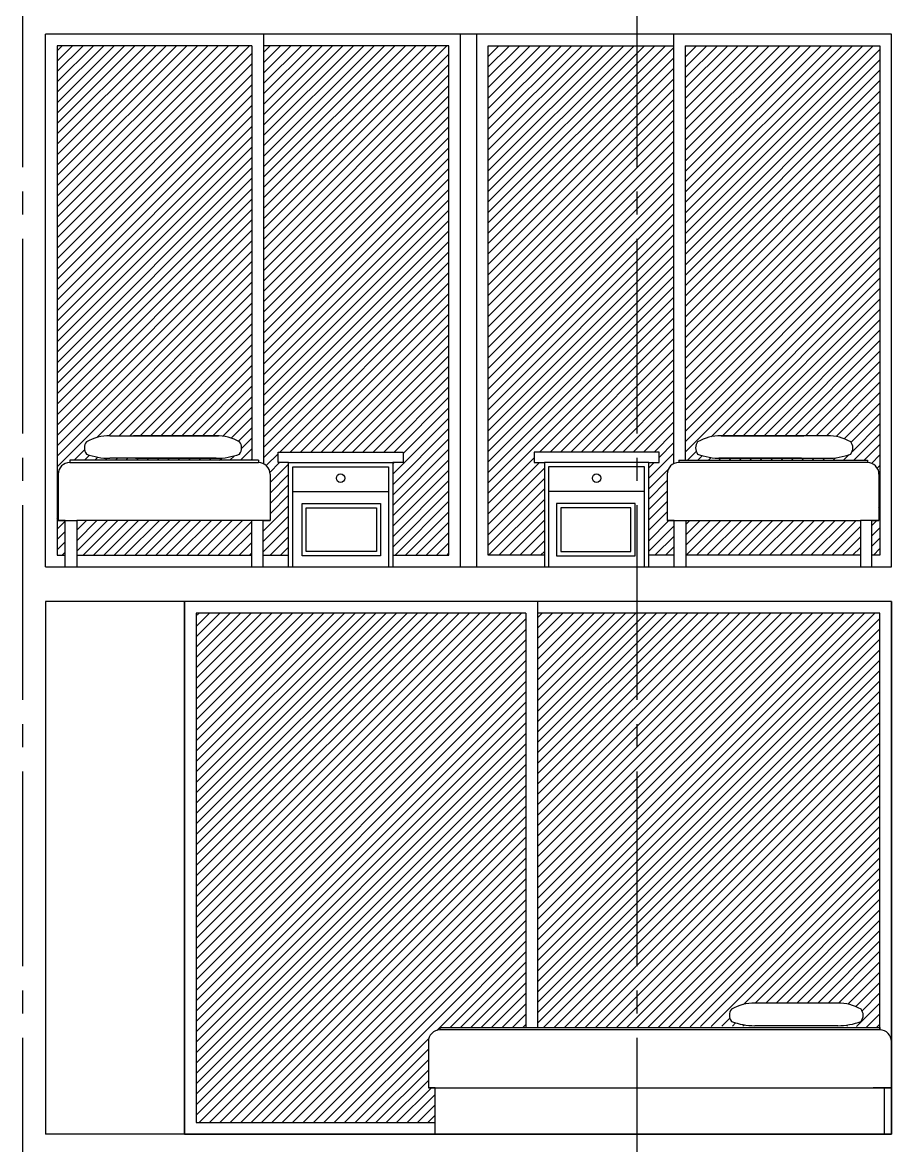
# Model space of a CAD drawing. Header units: millimetres. Extents: x 1217 to 2428, y 234 to 644.
# Drawn here: x 2234.819 to 2238.571, y 379.802 to 384.651 of the extents above; entities that cross this region are included whole.
import ezdxf

# ---------------------------------------------------------------- set-up
doc = ezdxf.new("R2010")
doc.units = ezdxf.units.MM
doc.linetypes.add('ACAD_ISO04W100', pattern=[30, 24, -3, 0, -3])
for name, color, linetype in [('0.1', 251, 'Continuous'), ('0.2', 2, 'Continuous'), ('0.3', 6, 'Continuous'), ('EJES', 8, 'Continuous'), ('MURO', 5, 'Continuous')]:
    doc.layers.add(name, color=color, linetype=linetype)
pattern_1 = [(45, (422.4179387353875, -314.8735492677729), (-0.02245064030267288, 0.02245064030267288), [])]

msp = doc.modelspace()

# ---------------------------------------------------------------- hatches: boundary and pattern name
at = {"layer": '0.1', "ltscale": 3}
h = msp.add_hatch(dxfattribs=at)
h.set_pattern_fill('ANSI31', color=256, scale=0.01)
h.set_pattern_definition(pattern_1)
edge = h.paths.add_edge_path()
edge.add_line((2235.809509860876, 384.5509919418431), (2234.968528561855, 384.5509919418431))
edge.add_line((2234.968528561855, 384.5509919418431), (2234.973099947954, 382.7009919422156))
edge.add_arc((2235.023099947954, 382.7009919422154), 0.0500000000001819, 90, 179.9999999997395, ccw=False)
edge.add_line((2235.023099947954, 382.7509919422156), (2235.023086129455, 382.7609919417428))
edge.add_line((2235.023086129455, 382.7609919417428), (2235.809509860876, 382.760991942231))
edge.add_line((2235.809509860876, 382.760991942231), (2235.809509860876, 384.5509919418431))
edge = h.paths.add_edge_path(flags=16)
edge.add_arc((2235.721483862543, 382.8145573443209), 0.04346014252858307, 322.3584972331713, 397.6415043925066)
edge.add_arc((2235.654944005065, 382.6562073525463), 0.2106576962042713, 61.3648222440488, 89.99999970130179)
edge.add_line((2235.654944006163, 382.8668650487506), (2235.297499618136, 382.8668650506473))
edge.add_line((2235.297499618136, 382.8668650506473), (2235.19590087464, 382.8668650506132))
edge.add_arc((2235.195900879705, 382.6562073544084), 0.2106576962048622, 90.0000013774749, 118.6351777559782)
edge.add_arc((2235.129361022226, 382.8145573461838), 0.04346014252840516, 142.3584956078494, 217.6415027675509)
edge.add_arc((2235.195900879704, 383.0537107304136), 0.2842281515700908, 249.1951985566897, 269.9999997013402)
edge.add_line((2235.195900878223, 382.7694825788435), (2235.654944003854, 382.7694825769809))
edge.add_arc((2235.654944005065, 383.0537107285538), 0.284228151572961, 269.9999997558837, 290.8048014431884)
h.paths.add_polyline_path([(2235.807499947892, 382.5009919415246), (2235.053099947924, 382.5009919410854), (2235.053099947924, 382.3509919418431), (2235.807499947892, 382.3509919418431)])
h.paths.add_polyline_path([(2235.003099947935, 382.5009919420294), (2234.973099947907, 382.5009919420294), (2234.973099947907, 382.7009919610789), (2234.968528561855, 384.5509919418431), (2234.968528561855, 382.3509919418431), (2235.003099947935, 382.3509919418431)])
edge = h.paths.add_edge_path()
edge.add_line((2236.659894773511, 384.5509919418431), (2235.859509860876, 384.5509919418431))
edge.add_line((2235.859509860876, 384.5509919418431), (2235.859509860876, 382.745886972331))
edge.add_arc((2235.837499947861, 382.7009919422159), 0.04999999999972937, -3.257127900724299e-10, 63.88346839328062, ccw=False)
edge.add_line((2235.887499947861, 382.7009919422156), (2235.887499947908, 382.5009919420294))
edge.add_line((2235.887499947908, 382.5009919420294), (2235.85749994788, 382.5009919420294))
edge.add_line((2235.85749994788, 382.5009919420294), (2235.85749994788, 382.3509919418431))
edge.add_line((2235.85749994788, 382.3509919418431), (2235.967317507944, 382.3509919418431))
edge.add_line((2235.967317507944, 382.3509919418431), (2235.967317507944, 382.7509919406399))
edge.add_line((2235.967317507944, 382.7509919406399), (2235.922317507902, 382.7509919406399))
edge.add_line((2235.922317507902, 382.7509919406399), (2235.922317507902, 382.7959919405654))
edge.add_line((2235.922317507902, 382.7959919405654), (2236.417317507897, 382.7959919405654))
edge.add_line((2236.417317507897, 382.7959919405654), (2236.462317507939, 382.7959919405654))
edge.add_line((2236.462317507939, 382.7959919405654), (2236.462317507939, 382.7509919406399))
edge.add_line((2236.462317507939, 382.7509919406399), (2236.417317507897, 382.7509919406399))
edge.add_line((2236.417317507897, 382.7509919406399), (2236.417317507897, 382.3509919418431))
edge.add_line((2236.417317507897, 382.3509919418431), (2236.659894773511, 382.3509919418431))
edge.add_line((2236.659894773511, 382.3509919418431), (2236.659894773511, 384.5509919418431))
h = msp.add_hatch(dxfattribs=at)
h.set_pattern_fill('ANSI31', color=256, scale=0.01)
h.set_pattern_definition(pattern_1)
edge = h.paths.add_edge_path()
edge.add_line((2237.680279686146, 384.5509919418431), (2238.521260985167, 384.5509919418431))
edge.add_line((2238.521260985167, 384.5509919418431), (2238.516689599068, 382.7009919422156))
edge.add_arc((2238.466689599068, 382.7009919422154), 0.0500000000001819, 360.0000000002606, 450)
edge.add_line((2238.466689599068, 382.7509919422156), (2238.466703417567, 382.7609919417428))
edge.add_line((2238.466703417567, 382.7609919417428), (2237.680279686146, 382.760991942231))
edge.add_line((2237.680279686146, 382.760991942231), (2237.680279686146, 384.5509919418431))
edge = h.paths.add_edge_path(flags=16)
edge.add_arc((2237.768305684479, 382.8145573443209), 0.04346014252858307, 142.3584956074934, 217.6415027668287, ccw=False)
edge.add_arc((2237.834845541957, 382.6562073525463), 0.2106576962042713, 450.0000002986982, 478.6351777559512, ccw=False)
edge.add_line((2237.834845540859, 382.8668650487506), (2238.192289928887, 382.8668650506473))
edge.add_line((2238.192289928887, 382.8668650506473), (2238.293888672382, 382.8668650506132))
edge.add_arc((2238.293888667317, 382.6562073544084), 0.2106576962048622, 421.36482224402175, 449.9999986225251, ccw=False)
edge.add_arc((2238.360428524796, 382.8145573461838), 0.04346014252840516, 322.3584972324491, 397.6415043921505, ccw=False)
edge.add_arc((2238.293888667318, 383.0537107304136), 0.2842281515700908, 270.0000002986598, 290.8048014433102, ccw=False)
edge.add_line((2238.293888668799, 382.7694825788435), (2237.834845543168, 382.7694825769809))
edge.add_arc((2237.834845541957, 383.0537107285538), 0.284228151572961, 249.1951985568116, 270.0000002441164, ccw=False)
h.paths.add_polyline_path([(2237.68228959913, 382.5009919415246), (2238.436689599098, 382.5009919410854), (2238.436689599098, 382.3509919418431), (2237.68228959913, 382.3509919418431)])
h.paths.add_polyline_path([(2238.486689599087, 382.5009919420294), (2238.516689599115, 382.5009919420294), (2238.516689599115, 382.7009919610789), (2238.521260985167, 384.5509919418431), (2238.521260985167, 382.3509919418431), (2238.486689599087, 382.3509919418431)])
edge = h.paths.add_edge_path()
edge.add_line((2236.829894773511, 384.5509919418431), (2237.630279686146, 384.5509919418431))
edge.add_line((2237.630279686146, 384.5509919418431), (2237.630279686146, 382.745886972331))
edge.add_arc((2237.652289599161, 382.7009919422159), 0.04999999999972937, 476.1165316067194, 540.0000000003257)
edge.add_line((2237.602289599161, 382.7009919422156), (2237.602289599114, 382.5009919420294))
edge.add_line((2237.602289599114, 382.5009919420294), (2237.632289599142, 382.5009919420294))
edge.add_line((2237.632289599142, 382.5009919420294), (2237.632289599142, 382.3509919418431))
edge.add_line((2237.632289599142, 382.3509919418431), (2237.522472039078, 382.3509919418431))
edge.add_line((2237.522472039078, 382.3509919418431), (2237.522472039078, 382.7509919406399))
edge.add_line((2237.522472039078, 382.7509919406399), (2237.56747203912, 382.7509919406399))
edge.add_line((2237.56747203912, 382.7509919406399), (2237.56747203912, 382.7959919405654))
edge.add_line((2237.56747203912, 382.7959919405654), (2237.072472039125, 382.7959919405654))
edge.add_line((2237.072472039125, 382.7959919405654), (2237.027472039083, 382.7959919405654))
edge.add_line((2237.027472039083, 382.7959919405654), (2237.027472039083, 382.7509919406399))
edge.add_line((2237.027472039083, 382.7509919406399), (2237.072472039125, 382.7509919406399))
edge.add_line((2237.072472039125, 382.7509919406399), (2237.072472039125, 382.3509919418431))
edge.add_line((2237.072472039125, 382.3509919418431), (2236.829894773511, 382.3509919418431))
edge.add_line((2236.829894773511, 382.3509919418431), (2236.829894773511, 384.5509919418431))
h = msp.add_hatch(dxfattribs=at)
h.set_pattern_fill('ANSI31', color=256, scale=0.01)
h.set_pattern_definition([(45, (0, 0), (-0.02245064030267288, 0.02245064030267288), [])])
h.paths.add_polyline_path([(2236.992571662317, 382.1009921429106), (2235.568542805552, 382.1009921429106), (2235.568542805552, 379.9009919418431), (2236.601093803055, 379.9009919418431), (2236.601093803055, 380.0509919420294), (2236.571093803027, 380.0509919420294), (2236.571093803073, 380.2509919422156, -0.4142945112556741), (2236.621107621516, 380.3009919403062), (2236.621093803014, 380.3109919429855), (2236.992571662317, 380.3109919427549)])
h.paths.add_polyline_path([(2237.470665354315, 382.1009921429106), (2237.042571662317, 382.1009921429106), (2237.042571662317, 380.3109919427238), (2237.470665354315, 380.3109919424581)])
h.paths.add_polyline_path([(2238.521093803027, 382.1009921429106), (2237.470665354315, 382.1009921429106), (2237.470665354315, 380.3109919424581), (2237.981094132688, 380.3194825788435, -0.0910282529128494), (2237.880140471443, 380.3380154154554, -0.3408319797234719), (2237.880140472196, 380.3910992778882, -0.1255987959502863), (2237.981094133962, 380.4168650506132), (2238.338538520871, 380.4168650487506, -0.1255987933279289), (2238.439492180461, 380.3910992760256, -0.3408319797234001), (2238.439492181215, 380.3380154135928, -0.09102825322586226), (2238.338538519617, 380.3194825769809), (2238.521093803027, 380.3109925844526)])

# ---------------------------------------------------------------- linework, layer by layer
at = {"layer": '0.1', "linetype": 'ByBlock'}
for p, q in [((2235.83749994792, 382.7609919422484, -4.036098790778386e-07), (2235.023086129455, 382.7609919417428, -4.036098790778386e-07)), ((2235.023099947955, 382.7509919410981, -4.036098790778386e-07), (2235.837486129419, 382.7509919410981, -4.036098790778386e-07)), ((2237.652289599102, 382.7609919422484, -4.036098790778386e-07), (2238.466703417567, 382.7609919417428, -4.036098790778386e-07)), ((2238.466689599067, 382.7509919410981, -4.036098790778386e-07), (2237.652303417603, 382.7509919410981, -4.036098790778386e-07)), ((2234.973099947907, 382.7009919422156, -3.733460735865676e-07), (2234.973099947907, 382.5009919420294, -3.733460735865676e-07)), ((2235.887499947908, 382.7009919422156, -3.733460735865676e-07), (2235.887499947908, 382.5009919420294, -3.733460735865676e-07)), ((2237.602289599114, 382.7009919422156, -3.733460735865676e-07), (2237.602289599114, 382.5009919420294, -3.733460735865676e-07)), ((2238.516689599115, 382.7009919422156, -3.733460735865676e-07), (2238.516689599115, 382.5009919420294, -3.733460735865676e-07)), ((2234.973099947907, 382.5009919420294, -3.733460735865676e-07), (2235.053099947924, 382.5009919420294, -3.733460735865676e-07)), ((2235.003099947935, 382.5009919420294, -3.733460735865676e-07), (2234.973099947907, 382.5009919420294, -3.733460735865676e-07)), ((2235.003099947935, 382.3009919418431, -3.733460735865676e-07), (2235.003099947935, 382.5009919420294, -3.733460735865676e-07)), ((2235.887499947908, 382.5009919415712, -4.036098790778386e-07), (2235.053099947923, 382.5009919410854, -4.036098790778386e-07)), ((2235.053099947924, 382.5009919420294, -3.733460735865676e-07), (2235.053099947924, 382.3009919418431, -3.733460735865676e-07)), ((2235.887499947908, 382.5009919420294, -3.733460735865676e-07), (2235.807499947892, 382.5009919420294, -3.733460735865676e-07)), ((2235.85749994788, 382.5009919420294, -3.733460735865676e-07), (2235.887499947908, 382.5009919420294, -3.733460735865676e-07)), ((2235.85749994788, 382.3009919418431, -3.733460735865676e-07), (2235.85749994788, 382.5009919420294, -3.733460735865676e-07)), ((2237.602289599114, 382.5009919420294, -3.733460735865676e-07), (2237.68228959913, 382.5009919420294, -3.733460735865676e-07)), ((2237.602289599114, 382.5009919415712, -4.036098790778386e-07), (2238.436689599099, 382.5009919410854, -4.036098790778386e-07)), ((2237.632289599142, 382.5009919420294, -3.733460735865676e-07), (2237.602289599114, 382.5009919420294, -3.733460735865676e-07)), ((2237.632289599142, 382.3009919418431, -3.733460735865676e-07), (2237.632289599142, 382.5009919420294, -3.733460735865676e-07)), ((2238.436689599098, 382.5009919420294, -3.733460735865676e-07), (2238.436689599098, 382.3009919418431, -3.733460735865676e-07)), ((2238.516689599115, 382.5009919420294, -3.733460735865676e-07), (2238.436689599098, 382.5009919420294, -3.733460735865676e-07)), ((2238.486689599087, 382.5009919420294, -3.733460735865676e-07), (2238.516689599115, 382.5009919420294, -3.733460735865676e-07)), ((2238.486689599087, 382.3009919418431, -3.733460735865676e-07), (2238.486689599087, 382.5009919420294, -3.733460735865676e-07)), ((2236.621093803014, 380.3109919429855, -2.635254244023266e-07), (2238.521107621479, 380.3109919418059, -2.635254244023266e-07)), ((2238.52110381528, 380.3009919410981, -2.635254244023266e-07), (2236.621107621515, 380.3009919410981, -2.635254244023266e-07)), ((2236.571093803027, 380.2509919422156, -2.635254244023266e-07), (2236.571093803027, 380.0509919420294, -2.635254244023266e-07)), ((2238.571093803027, 380.2509919422156, -2.635254244023266e-07), (2238.571093803027, 380.0509919420294, -2.635254244023266e-07)), ((2236.571093803027, 380.0509919420294, -2.635254244023266e-07), (2236.651093803043, 380.0509919420294, -2.635254244023266e-07)), ((2236.601093803055, 380.0509919420294, -2.635254244023266e-07), (2236.571093803027, 380.0509919420294, -2.635254244023266e-07)), ((2236.601093803054, 380.0509919422447, -2.635254244023266e-07), (2238.571093803027, 380.0509919410981, -2.635254244023266e-07)), ((2236.601093803055, 379.8509919418431, -2.635254244023266e-07), (2236.601093803055, 380.0509919420294, -2.635254244023266e-07)), ((2238.571093803027, 380.0509919420294, -2.635254244023266e-07), (2238.491093803011, 380.0509919420294, -2.635254244023266e-07)), ((2238.541093802999, 380.0509919420294, -2.635254244023266e-07), (2238.571093803027, 380.0509919420294, -2.635254244023266e-07)), ((2238.541093802999, 379.8509919418431, -2.635254244023266e-07), (2238.541093802999, 380.0509919420294, -2.635254244023266e-07))]:
    msp.add_line(p, q, dxfattribs=at)
at = {"layer": '0.1'}
for p, q in [((2235.807499947892, 382.5009919420294, -3.733460735865676e-07), (2235.807499947892, 382.3009919418431, -3.733460735865676e-07)), ((2237.68228959913, 382.5009919420294, -3.733460735865676e-07), (2237.68228959913, 382.3009919418431, -3.733460735865676e-07))]:
    msp.add_line(p, q, dxfattribs=at)
at = {"layer": '0.1', "ltscale": 3}
for points, elevation in [([(2235.859509860876, 384.6009919418431), (2235.859509860876, 382.745886972331)], -4.036098790778386e-07), ([(2237.630279686146, 384.6009919418431), (2237.630279686146, 382.745886972331)], -4.036098790778386e-07), ([(2235.809509860876, 384.5509919418431), (2234.968528561855, 384.5509919418431), (2234.968528561855, 382.3509919418431), (2235.003099947935, 382.3509919418431)], -4.036098790778386e-07), ([(2235.809509860876, 384.5509919418431), (2235.809509860876, 382.760991942231)], -4.036098790778386e-07), ([(2236.417317507897, 382.3509919418431), (2236.659894773511, 382.3509919418431), (2236.659894773511, 384.5509919418431), (2235.859509860876, 384.5509919418431)], -4.036098790778386e-07), ([(2237.072472039125, 382.3509919418431), (2236.829894773511, 382.3509919418431), (2236.829894773511, 384.5509919418431), (2237.630279686146, 384.5509919418431)], -4.036098790778386e-07), ([(2237.680279686146, 384.5509919418431), (2238.521260985167, 384.5509919418431), (2238.521260985167, 382.3509919418431), (2238.486689599087, 382.3509919418431)], -4.036098790778386e-07), ([(2237.680279686146, 384.5509919418431), (2237.680279686146, 382.760991942231)], -4.036098790778386e-07), ([(2235.053099947924, 382.3509919418431), (2235.807499947892, 382.3509919418431)], -4.036098790778386e-07), ([(2235.85749994788, 382.3509919418431), (2235.967317507944, 382.3509919418431)], -4.036098790778386e-07), ([(2237.632289599142, 382.3509919418431), (2237.522472039078, 382.3509919418431)], -4.036098790778386e-07), ([(2238.436689599098, 382.3509919418431), (2237.68228959913, 382.3509919418431)], -4.036098790778386e-07), ([(2237.042571662317, 382.1509921429106), (2237.042571662317, 380.3109919427238)], -3.214528758412174e-07), ([(2236.992571662317, 382.1009921429106), (2235.568542805552, 382.1009921429106), (2235.568542805552, 379.9009919418431), (2236.601093803055, 379.9009919418431)], -2.741548544493555e-07), ([(2236.992571662317, 382.1009921429107), (2236.992571662317, 380.3109919427549)], -3.214528758412174e-07), ([(2238.521093803027, 380.3009919422157), (2238.521093803027, 382.1009921429106), (2237.042571662317, 382.1009921429106)], -2.741548544493555e-07)]:
    msp.add_lwpolyline(points, dxfattribs=dict(at, elevation=elevation))
at = {"layer": '0.1'}
for points, elevation in [([(2235.195869021408, 382.8668650482043), (2235.664698356502, 382.8668650506473)], -4.036098790778386e-07), ([(2235.654944005065, 382.8668650487847), (2235.297499618136, 382.8668650506473)], -3.733460735865676e-07), ([(2238.293920525614, 382.8668650482043), (2237.82509119052, 382.8668650506473)], -4.036098790778386e-07), ([(2237.834845541957, 382.8668650487847), (2238.192289928887, 382.8668650506473)], -3.733460735865676e-07), ([(2235.654944005065, 382.769482576888), (2235.195885126147, 382.7694825792802)], -3.733460735865676e-07), ([(2235.307253969572, 382.769482576888), (2235.664698356502, 382.7694825787506)], -4.036098790778386e-07), ([(2238.18253557745, 382.769482576888), (2237.82509119052, 382.7694825787506)], -4.036098790778386e-07), ([(2237.834845541957, 382.769482576888), (2238.293904420875, 382.7694825792802)], -3.733460735865676e-07), ([(2238.338538519793, 380.4168650487847), (2237.981094132864, 380.4168650506473)], -2.635254244023266e-07), ([(2238.338538519793, 380.319482576888), (2237.981094132864, 380.3194825787506)], -2.635254244023266e-07)]:
    msp.add_lwpolyline(points, dxfattribs=dict(at, elevation=elevation))
at = {"layer": '0.1', "linetype": 'ByBlock'}
for points, elevation in [([(2235.967317507944, 382.7509919406399), (2235.922317507902, 382.7509919406399), (2235.922317507902, 382.7959919405654), (2236.417317507897, 382.7959919405654), (2236.462317507939, 382.7959919405654), (2236.462317507939, 382.7509919406399), (2236.417317507897, 382.7509919406399)], -4.043976148220453e-07), ([(2237.522472039078, 382.7509919406399), (2237.56747203912, 382.7509919406399), (2237.56747203912, 382.7959919405654), (2237.072472039125, 382.7959919405654), (2237.027472039083, 382.7959919405654), (2237.027472039083, 382.7509919406399), (2237.072472039125, 382.7509919406399)], -4.043976148220453e-07), ([(2235.023086129455, 382.7609919418059), (2235.023099947954, 382.7509919420294)], -3.733460735865676e-07), ([(2235.83749994792, 382.7609919418059), (2235.837486129421, 382.7509919420294)], -3.733460735865676e-07), ([(2235.967317507944, 382.300991941385), (2235.967317507944, 382.7509919406399), (2236.417317507897, 382.7509919406399), (2236.417317507897, 382.300991941385)], -4.043976148220453e-07), ([(2235.985317507867, 382.300991941385), (2235.985317507867, 382.7329919414148), (2236.399317507857, 382.7329919414148), (2236.399317507857, 382.300991941385)], -4.043976148220453e-07), ([(2237.522472039078, 382.300991941385), (2237.522472039078, 382.7509919406399), (2237.072472039125, 382.7509919406399), (2237.072472039125, 382.300991941385)], -4.043976148220453e-07), ([(2237.504472039155, 382.300991941385), (2237.504472039155, 382.7329919414148), (2237.090472039165, 382.7329919414148), (2237.090472039165, 382.300991941385)], -4.043976148220453e-07), ([(2237.652289599102, 382.7609919418059), (2237.652303417601, 382.7509919420294)], -3.733460735865676e-07), ([(2238.466703417567, 382.7609919418059), (2238.466689599068, 382.7509919420294)], -3.733460735865676e-07), ([(2235.985317507867, 382.6260869243666), (2236.399317507857, 382.6260869243666)], -4.002974575809118e-07), ([(2237.504472039155, 382.6260869243666), (2237.090472039165, 382.6260869243666)], -4.002974575809118e-07), ([(2236.621093803015, 380.3109919418059), (2236.621107621514, 380.3009919420294)], -2.635254244023266e-07), ([(2238.521107621479, 380.3109919418059), (2238.52109380298, 380.3009919420294)], -2.635254244023266e-07)]:
    msp.add_lwpolyline(points, dxfattribs=dict(at, elevation=elevation))
at = {"layer": '0.1', "linetype": 'ByBlock', "elevation": -4.002974575809118e-07}
for points in [[(2236.025919327155, 382.5737644155994), (2236.365161879795, 382.5737644155994), (2236.365161879795, 382.3489987143799), (2236.025919327155, 382.3489987143799)], [(2236.043919327195, 382.5557644163742), (2236.347161879755, 382.5557644163742), (2236.347161879755, 382.3669987136051), (2236.043919327195, 382.3669987136051)], [(2237.463870219867, 382.5737644155994), (2237.124627667227, 382.5737644155994), (2237.124627667227, 382.3489987143799), (2237.463870219867, 382.3489987143799)], [(2237.445870219827, 382.5557644163742), (2237.142627667267, 382.5557644163742), (2237.142627667267, 382.3669987136051), (2237.445870219827, 382.3669987136051)]]:
    msp.add_lwpolyline(points, close=True, dxfattribs=at)
at = {"layer": '0.1', "ltscale": 3, "elevation": -2.741548544493555e-07}
msp.add_lwpolyline([(2235.518542805552, 379.8509919418431), (2238.571093803027, 379.8509919418431), (2238.571093803027, 382.1509921429106), (2235.518542805552, 382.1509921429106)], close=True, dxfattribs=at)
at = {"layer": '0.1', "linetype": 'ByBlock'}
for centre in [(2236.192317507921, 382.6835569908395, -4.002974575809118e-07), (2237.297472039102, 382.6835569908395, -4.002974575809118e-07)]:
    msp.add_circle(centre, 0.01818143930180339, dxfattribs=at)
at = {"layer": '0.1'}
for centre, radius, start, end in [((2235.129361022226, 382.8145573461837, -3.430822680952966e-07), 0.0434601425285245, 142.358496543553, 217.641503456447), ((2235.195900879704, 382.6562073544077, -3.430822680952966e-07), 0.2106576962055347, 90, 118.6351779363075), ((2235.654944005065, 382.656207352545, -3.733460735865676e-07), 0.2106576962055347, 61.36482206369252, 90), ((2235.721483862544, 382.8145573443211, -3.733460735865676e-07), 0.0434601425285245, 322.3584965435529, 37.64150345644703), ((2237.768305684478, 382.8145573443211, -3.733460735865676e-07), 0.0434601425285245, 142.3584965435526, 217.6415034564474), ((2237.834845541957, 382.656207352545, -3.733460735865676e-07), 0.2106576962055347, 90, 118.6351779363075), ((2238.293888667318, 382.6562073544077, -3.430822680952966e-07), 0.2106576962055347, 61.36482206369242, 90), ((2238.360428524796, 382.8145573461837, -3.430822680952966e-07), 0.0434601425285245, 322.3584965435526, 37.64150345644741), ((2235.195900879704, 383.0537107304148, -3.430822680952966e-07), 0.284228151571254, 249.1951986211315, 270), ((2235.654944005065, 383.0537107285521, -3.733460735865676e-07), 0.284228151571254, 270, 290.8048013788684), ((2237.834845541957, 383.0537107285521, -3.733460735865676e-07), 0.284228151571254, 249.1951986211195, 270), ((2238.293888667318, 383.0537107304148, -3.430822680952966e-07), 0.284228151571254, 270, 290.8048013788805), ((2237.981094132864, 380.2062073544077, -2.635254244023266e-07), 0.2106576962055347, 90, 118.6351779363079), ((2237.914554275386, 380.3645573461837, -2.635254244023266e-07), 0.0434601425285245, 142.3584965435528, 217.6415034564471), ((2237.981094132864, 380.6037107304148, -2.635254244023266e-07), 0.284228151571254, 249.1951986211455, 270)]:
    msp.add_arc(centre, radius, start, end, dxfattribs=at)
at = {"layer": '0.1', "linetype": 'ByBlock'}
for centre, radius, start, end in [((2235.023099947954, 382.7009919422156, -3.733460735865676e-07), 0.05, 90, 180), ((2235.837499947861, 382.7009919422156, -3.733460735865676e-07), 0.05, 0, 90), ((2237.652289599161, 382.7009919422156, -3.733460735865676e-07), 0.05, 90, 180), ((2238.466689599068, 382.7009919422156, -3.733460735865676e-07), 0.05, 0, 90), ((2238.338538519793, 380.2062073525451, -2.635254244023266e-07), 0.2106576962055347, 61.36482206369215, 90), ((2238.405078377272, 380.3645573443211, -2.635254244023266e-07), 0.0434601425285245, 322.3584965435509, 37.64150345644714), ((2236.621093803074, 380.2509919422156, -2.635254244023266e-07), 0.05, 90, 180), ((2238.338538519793, 380.6037107285521, -2.635254244023266e-07), 0.284228151571254, 270, 290.8048013788545), ((2238.52109380298, 380.2509919422156, -2.635254244023266e-07), 0.05, 0, 90)]:
    msp.add_arc(centre, radius, start, end, dxfattribs=at)
at = {"layer": '0.2', "ltscale": 3, "elevation": -2.741548544493555e-07}
msp.add_lwpolyline([(2235.518542805552, 379.8509919418431), (2235.518542805552, 382.150991941843)], dxfattribs=at)
at = {"layer": '0.3', "ltscale": 3}
for points, elevation in [([(2236.709894773511, 382.3009919418431), (2236.709894773511, 384.6009921429106)], -3.300905699420139e-07), ([(2236.779894773511, 382.3009919418431), (2236.779894773511, 384.6009921429106)], -3.299183465227522e-07)]:
    msp.add_lwpolyline(points, dxfattribs=dict(at, elevation=elevation))
at = {"layer": 'EJES', "linetype": 'ACAD_ISO04W100', "ltscale": 0.035}
for points, elevation in [([(2234.818529225468, 400.966637271952), (2234.818529225468, 371.9865972006809)], -2.88443378748819e-07), ([(2237.470665354315, 400.966637271952), (2237.470665354315, 371.9856876156734)], -2.302346991118128e-07)]:
    msp.add_lwpolyline(points, dxfattribs=dict(at, elevation=elevation))
at = {"layer": 'MURO', "ltscale": 3}
for points, elevation in [([(2234.918528561855, 382.3009919418431), (2234.918528561854, 384.6009921429106)], -3.763048209370821e-07), ([(2238.571088173407, 384.6009919418429), (2234.918528561855, 384.6009919418429)], -3.958883015928848e-07), ([(2238.571088173407, 384.6009919418427), (2234.918528561855, 384.6009919418428)], -3.685339357296191e-07), ([(2238.571088173407, 382.3009919418431), (2238.571088173407, 384.6009921429106)], -3.789274591716894e-07), ([(2234.918528561855, 382.3009919418431), (2238.571088173407, 382.3009919418431)], -3.763048209370821e-07), ([(2234.918528561854, 382.150991941843), (2234.918528561854, 379.8509919418431)], -2.930730401715489e-07), ([(2238.571088173407, 382.150991941843), (2234.918528561855, 382.150991941843)], -3.958883015928848e-07), ([(2238.571088173407, 382.1509919418427), (2234.918528561855, 382.1509919418429)], -3.685339357296191e-07), ([(2238.571093803027, 382.1509921429106), (2238.571093803027, 379.8509921429107)], -2.635254244023265e-07), ([(2238.571088173407, 379.8509919418431), (2234.918528561854, 379.8509919418431)], -3.203780983123054e-07)]:
    msp.add_lwpolyline(points, dxfattribs=dict(at, elevation=elevation))

doc.saveas('drawing.dxf')
